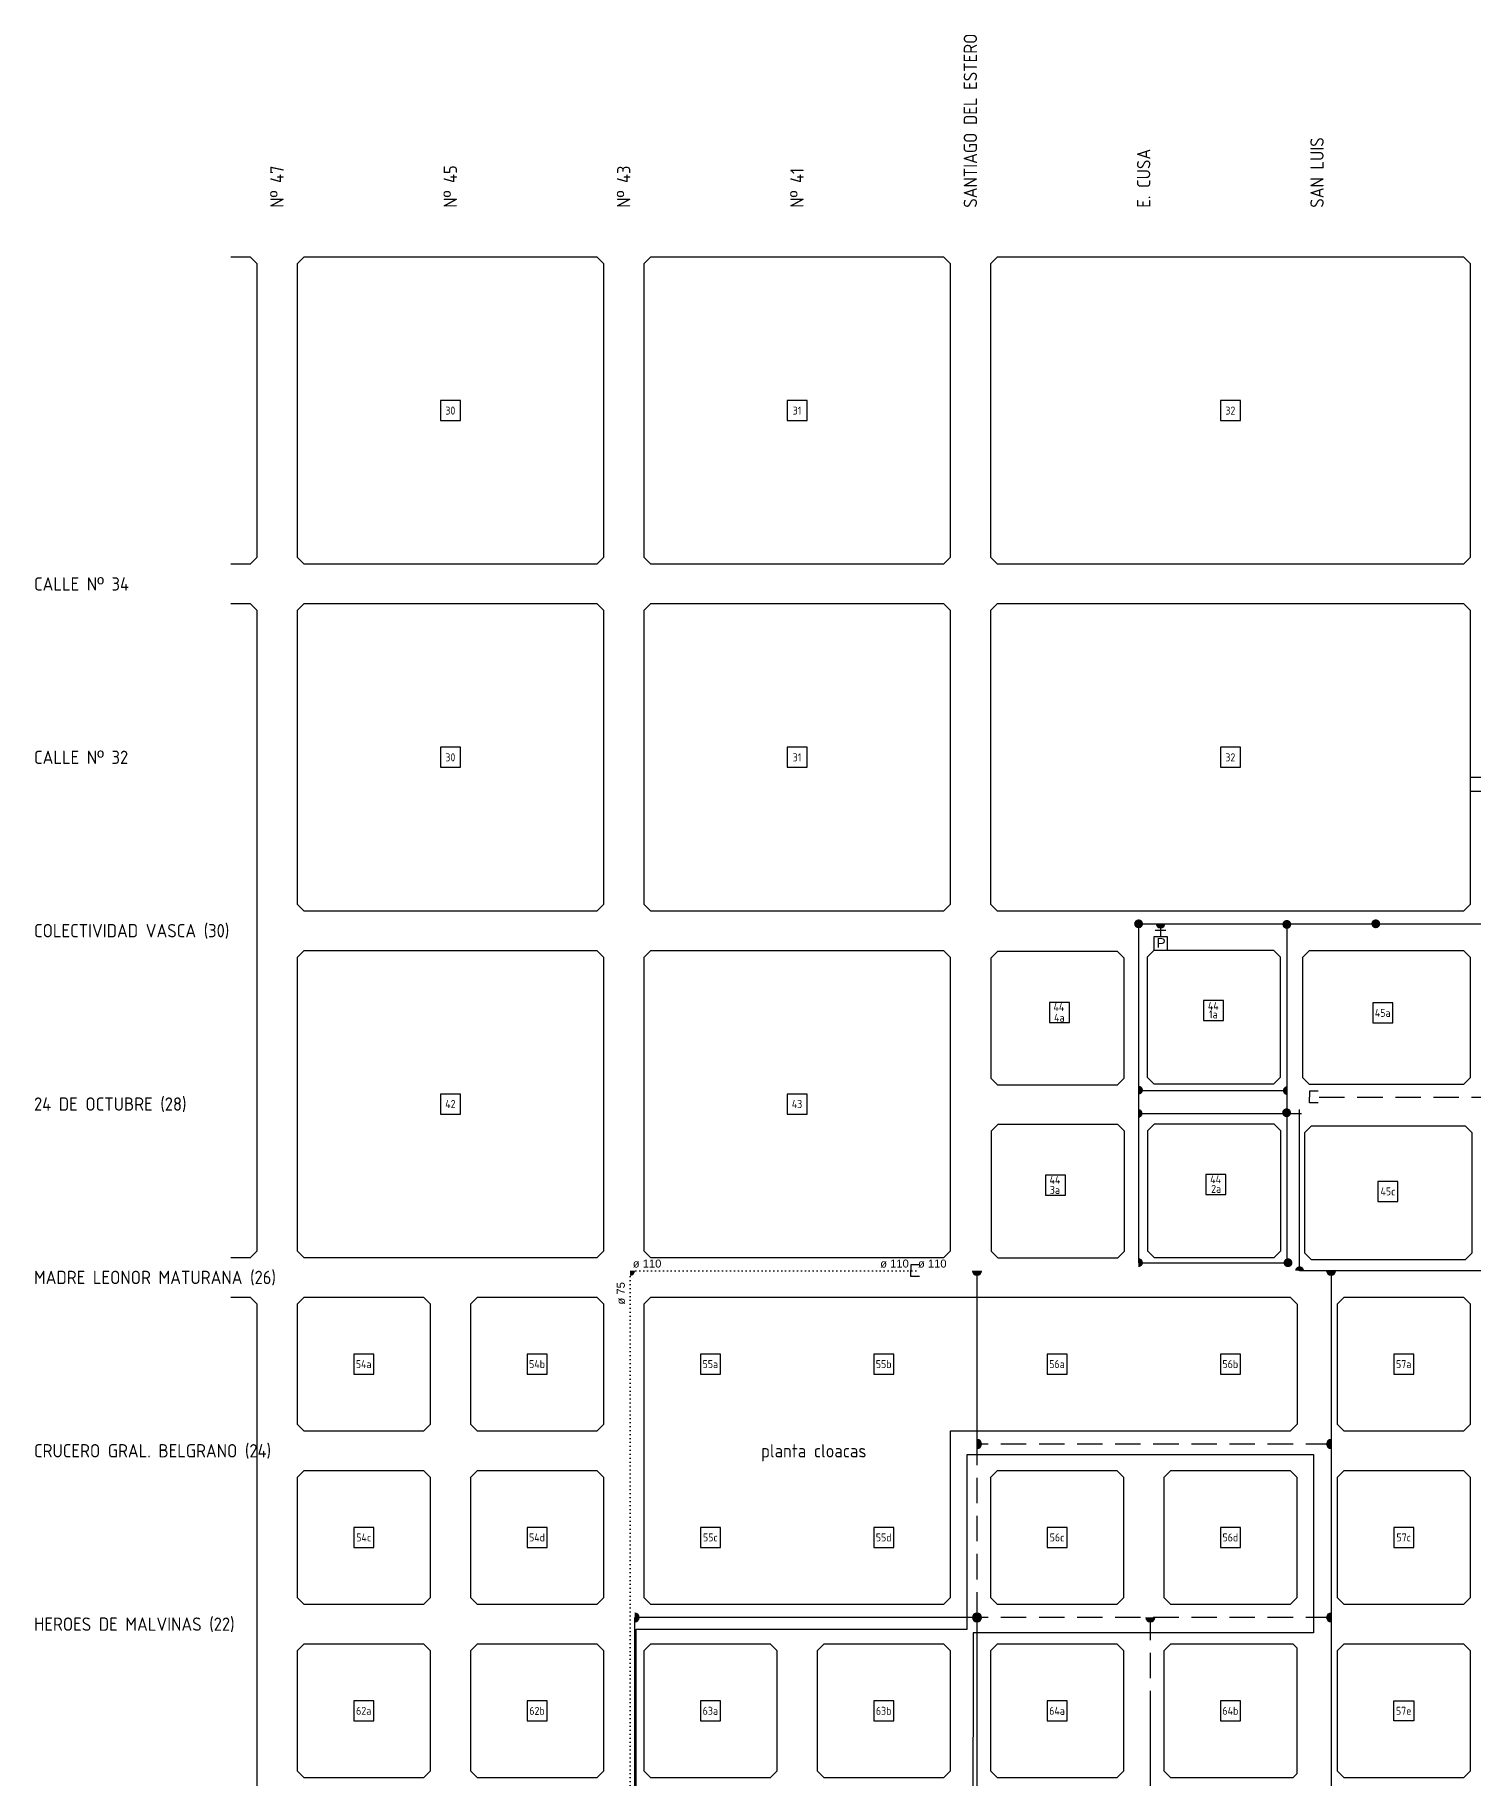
# Model space of a CAD drawing. Extents: x -48 to 13651, y -112 to 3468.
# Drawn here: x 9730 to 10809, y 2149 to 3456 of the extents above; entities that cross this region are included whole.
import ezdxf
from ezdxf.enums import TextEntityAlignment as Align

# ---------------------------------------------------------------- set-up
doc = ezdxf.new("R2010")
doc.units = 0
doc.header["$LTSCALE"] = 6
doc.header["$MEASUREMENT"] = 0
doc.linetypes.add('DOT2', pattern=[3.175, 0, -3.175])
doc.linetypes.add('HIDDEN2', pattern=[4.7625, 3.175, -1.5875])
for name, color, linetype in [('01', 1, 'CONTINUOUS'), ('02', 2, 'CONTINUOUS'), ('AMPLIACIONES', 2, 'CONTINUOUS'), ('Caño 110mm', 170, 'CONTINUOUS'), ('Caño 50mm', 1, 'CONTINUOUS'), ('Caño 75mm', 2, 'CONTINUOUS'), ('llaves', 3, 'CONTINUOUS'), ('MANZANAS', 7, 'CONTINUOUS'), ('NOMB_CALLES', 4, 'CONTINUOUS'), ('NOMENCLATURA CAÑOS', 3, 'CONTINUOUS'), ('NUMERO-MANZANA', 4, 'CONTINUOUS'), ('RED SEC', 150, 'CONTINUOUS'), ('sectores nuevos', 252, 'CONTINUOUS')]:
    doc.layers.add(name, color=color, linetype=linetype)
doc.styles.add('DATOS', font='arial.ttf')
doc.styles.add('GEOSLAB703LTBT', font='isocp.shx', dxfattribs={"width": 0.9, "height": 8})

# ---------------------------------------------------------------- blocks, each defined once
blk = doc.blocks.new('CUADRADO')
at = {"layer": 'NUMERO-MANZANA', "linetype": 'Continuous'}
blk.add_lwpolyline([(-7.5, -7.5), (7.5, -7.5), (7.5, 7.5), (-7.5, 7.5)], close=True, dxfattribs=at)

msp = doc.modelspace()

# ---------------------------------------------------------------- hatches: boundary and pattern name
at = {"layer": 'RED SEC'}
h = msp.add_hatch(color=256, dxfattribs=at)
edge = h.paths.add_edge_path()
edge.add_line((10557.766, 2792.64), (10557.766, 2785.937))
edge.add_arc((10557.766, 2789.288), 3.351, 90, 270, ccw=False)
h = msp.add_hatch(color=256, dxfattribs=at)
edge = h.paths.add_edge_path()
edge.add_line((10557.766, 2792.64), (10557.766, 2785.937))
edge.add_arc((10557.766, 2789.288), 3.351, 270, 450)
h = msp.add_hatch(color=256, dxfattribs=at)
edge = h.paths.add_edge_path()
edge.add_line((10570.855, 2789.602), (10577.557, 2789.602))
edge.add_arc((10574.206, 2789.602), 3.351, -180, 0, ccw=False)
h = msp.add_hatch(color=256, dxfattribs=at)
edge = h.paths.add_edge_path()
edge.add_line((10668.926, 2792.187), (10668.926, 2785.484))
edge.add_arc((10668.926, 2788.836), 3.351, 90, 270, ccw=False)
h = msp.add_hatch(color=256, dxfattribs=at)
edge = h.paths.add_edge_path()
edge.add_line((10668.926, 2792.187), (10668.926, 2785.484))
edge.add_arc((10668.926, 2788.836), 3.351, 270, 450)
h = msp.add_hatch(color=256, dxfattribs=at)
edge = h.paths.add_edge_path()
edge.add_line((10735.63, 2792.668), (10735.63, 2785.965))
edge.add_arc((10735.63, 2789.316), 3.351, 90, 270, ccw=False)
h = msp.add_hatch(color=256, dxfattribs=at)
edge = h.paths.add_edge_path()
edge.add_line((10735.63, 2792.668), (10735.63, 2785.965))
edge.add_arc((10735.63, 2789.316), 3.351, 270, 450)
h = msp.add_hatch(color=256, dxfattribs=at)
edge = h.paths.add_edge_path()
edge.add_line((10557.697, 2667.911), (10557.697, 2661.208))
edge.add_arc((10557.697, 2664.559), 3.351, 270, 450)
h = msp.add_hatch(color=256, dxfattribs=at)
edge = h.paths.add_edge_path()
edge.add_line((10669.319, 2667.547), (10669.319, 2660.845))
edge.add_arc((10669.319, 2664.196), 3.351, 90, 270, ccw=False)
h = msp.add_hatch(color=256, dxfattribs=at)
edge = h.paths.add_edge_path()
edge.add_line((10557.392, 2650.493), (10557.392, 2643.79))
edge.add_arc((10557.392, 2647.141), 3.351, 270, 450)
h = msp.add_hatch(color=256, dxfattribs=at)
edge = h.paths.add_edge_path()
edge.add_line((10668.76, 2650.992), (10668.76, 2644.289))
edge.add_arc((10668.76, 2647.641), 3.351, 90, 270, ccw=False)
h = msp.add_hatch(color=256, dxfattribs=at)
edge = h.paths.add_edge_path()
edge.add_line((10668.76, 2650.992), (10668.76, 2644.289))
edge.add_arc((10668.76, 2647.641), 3.351, 270, 450)
h = msp.add_hatch(color=256, dxfattribs=at)
edge = h.paths.add_edge_path()
edge.add_line((10557.675, 2538.575), (10557.675, 2531.873))
edge.add_arc((10557.675, 2535.224), 3.351, 270, 450)
h = msp.add_hatch(color=256, dxfattribs=at)
edge = h.paths.add_edge_path()
edge.add_line((10669.813, 2538.534), (10669.813, 2531.831))
edge.add_arc((10669.813, 2535.183), 3.351, 90, 270, ccw=False)
h = msp.add_hatch(color=256, dxfattribs=at)
edge = h.paths.add_edge_path()
edge.add_line((10669.813, 2538.534), (10669.813, 2531.831))
edge.add_arc((10669.813, 2535.183), 3.351, 270, 450)
h = msp.add_hatch(color=256, dxfattribs=at)
edge = h.paths.add_edge_path()
edge.add_line((10176.323, 2529.145), (10176.323, 2525.794))
edge.add_arc((10176.323, 2529.145), 3.351, 270, 360)
edge.add_line((10179.675, 2529.145), (10176.323, 2529.145))
h = msp.add_hatch(color=256, dxfattribs=at)
edge = h.paths.add_edge_path()
edge.add_line((10439.926, 2529.145), (10433.223, 2529.145))
edge.add_arc((10436.575, 2529.145), 3.351, 180, 360)
h = msp.add_hatch(color=256, dxfattribs=at)
edge = h.paths.add_edge_path()
edge.add_line((10681.861, 2529.145), (10675.159, 2529.145))
edge.add_arc((10678.51, 2529.145), 3.351, 0, 180, ccw=False)
h = msp.add_hatch(color=256, dxfattribs=at)
edge = h.paths.add_edge_path()
edge.add_line((10705.503, 2529.145), (10698.8, 2529.145))
edge.add_arc((10702.151, 2529.145), 3.351, 180, 360)
h = msp.add_hatch(color=256, dxfattribs=at)
edge = h.paths.add_edge_path()
edge.add_line((10436.575, 2402.497), (10436.575, 2395.794))
edge.add_arc((10436.575, 2399.145), 3.351, 270, 450)
h = msp.add_hatch(color=256, dxfattribs=at)
edge = h.paths.add_edge_path()
edge.add_line((10702.151, 2402.497), (10702.151, 2395.794))
edge.add_arc((10702.151, 2399.145), 3.351, 90, 270, ccw=False)
h = msp.add_hatch(color=256, dxfattribs=at)
edge = h.paths.add_edge_path()
edge.add_line((10183.277, 2269.145), (10179.926, 2269.145))
edge.add_line((10179.926, 2269.145), (10179.926, 2272.497))
edge.add_arc((10179.926, 2269.145), 3.351, 0, 90, ccw=False)
h = msp.add_hatch(color=256, dxfattribs=at)
edge = h.paths.add_edge_path()
edge.add_line((10183.277, 2269.145), (10179.926, 2269.145))
edge.add_line((10179.926, 2269.145), (10179.926, 2265.794))
edge.add_arc((10179.926, 2269.145), 3.351, 270, 360)
h = msp.add_hatch(color=256, dxfattribs=at)
edge = h.paths.add_edge_path()
edge.add_line((10436.575, 2272.497), (10436.575, 2265.794))
edge.add_arc((10436.575, 2269.145), 3.351, 90, 270, ccw=False)
h = msp.add_hatch(color=256, dxfattribs=at)
edge = h.paths.add_edge_path()
edge.add_line((10436.575, 2272.497), (10436.575, 2265.794))
edge.add_arc((10436.575, 2269.145), 3.351, 270, 450)
h = msp.add_hatch(color=256, dxfattribs=at)
edge = h.paths.add_edge_path()
edge.add_line((10569.926, 2269.145), (10563.223, 2269.145))
edge.add_arc((10566.575, 2269.145), 3.351, 180, 360)
h = msp.add_hatch(color=256, dxfattribs=at)
edge = h.paths.add_edge_path()
edge.add_line((10702.151, 2272.497), (10702.151, 2265.794))
edge.add_arc((10702.151, 2269.145), 3.351, 90, 270, ccw=False)

# ---------------------------------------------------------------- linework, layer by layer
at = {"layer": '01'}
for points in [[(10806.518, 2898.902), (10806.518, 2888.685), (10816.554, 2888.685), (10816.554, 2898.902)], [(10569.098, 2769.545), (10579.314, 2769.545), (10579.314, 2779.581), (10569.098, 2779.581)]]:
    msp.add_lwpolyline(points, close=True, dxfattribs=at)
msp.add_lwpolyline([(10574.206, 2789.602), (10574.206, 2779.581)], dxfattribs=at)
at = {"layer": 'Caño 110mm', "color": 5}
for p, q in [((10678.51, 2610), (10678.51, 2650)), ((10678.51, 2529.145), (10678.51, 2610)), ((10678.51, 2610), (10678.51, 2610))]:
    msp.add_line(p, q, dxfattribs=at)
at = {"layer": 'Caño 110mm', "linetype": 'DOT2', "ltscale": 0.15}
msp.add_line((10390.654, 2529.145), (10176.323, 2529.145), dxfattribs=at)
at = {"layer": 'Caño 110mm'}
for p, q in [((10826.575, 2529.145), (10678.51, 2529.145)), ((10702.151, 2529.145), (10702.151, 1879.145))]:
    msp.add_line(p, q, dxfattribs=at)
at = {"layer": 'Caño 50mm'}
for p, q in [((11332.98, 2789.145), (10736.098, 2789.145)), ((10436.575, 2399.145), (10436.575, 2529.145)), ((10179.926, 2009.145), (10179.926, 2269.145)), ((10439.926, 2269.145), (10179.926, 2269.145)), ((10436.575, 1736.246), (10436.575, 2269.145)), ((10566.575, 1651.74), (10566.575, 2197.69))]:
    msp.add_line(p, q, dxfattribs=at)
at = {"layer": 'Caño 50mm', "linetype": 'HIDDEN2'}
for p, q in [((10826.575, 2659.145), (10685.917, 2659.145)), ((10702.151, 2399.145), (10436.575, 2399.145)), ((10436.575, 2269.145), (10436.575, 2399.145)), ((10702.151, 2269.145), (10436.575, 2269.145)), ((10566.575, 2195.023), (10566.575, 2269.145))]:
    msp.add_line(p, q, dxfattribs=at)
at = {"layer": 'Caño 75mm', "color": 2}
for p, q in [((10557.724, 2789.145), (10557.724, 2535.198)), ((10736.098, 2789.145), (10557.724, 2789.145)), ((10669.101, 2537.28), (10669.101, 2789.145)), ((10557.724, 2664.323), (10669.101, 2664.323)), ((10557.709, 2647.141), (10680, 2647.141)), ((10557.724, 2535.198), (10669.994, 2535.198))]:
    msp.add_line(p, q, dxfattribs=at)
at = {"layer": 'Caño 75mm', "linetype": 'DOT2', "ltscale": 0.15}
msp.add_line((10176.323, 2524.706), (10176.323, 1489.145), dxfattribs=at)
at = {"layer": 'llaves'}
for points in [[(10692.471, 2663.694), (10685.917, 2663.694), (10685.917, 2659.32)], [(10692.471, 2654.945), (10685.917, 2654.945), (10685.917, 2659.32)], [(10393.366, 2533.694), (10386.812, 2533.694), (10386.812, 2529.32)], [(10393.366, 2524.945), (10386.812, 2524.945), (10386.812, 2529.32)]]:
    msp.add_lwpolyline(points, dxfattribs=at)
at = {"layer": 'MANZANAS'}
for p, q in [((9891.575, 3289.145), (9876.963, 3289.145)), ((9891.575, 3289.145), (9896.575, 3284.145)), ((9896.575, 3064.145), (9896.575, 3284.145)), ((9926.575, 3284.145), (9931.575, 3289.145)), ((9926.575, 3284.145), (9926.575, 3064.145)), ((10151.575, 3289.145), (9931.575, 3289.145)), ((10156.575, 3284.145), (10151.575, 3289.145)), ((10156.575, 3064.145), (10156.575, 3284.145)), ((10191.575, 3289.145), (10186.575, 3284.145)), ((10186.575, 3284.145), (10186.575, 3064.145)), ((10411.575, 3289.145), (10191.575, 3289.145)), ((10411.575, 3289.145), (10416.575, 3284.145)), ((10416.575, 3064.145), (10416.575, 3284.145)), ((10446.575, 3284.145), (10451.575, 3289.145)), ((10446.575, 3284.145), (10446.575, 3064.145)), ((10801.575, 3289.145), (10451.575, 3289.145)), ((10801.575, 3289.145), (10806.575, 3284.145)), ((10806.575, 3064.145), (10806.575, 3284.145)), ((9876.963, 3059.145), (9891.575, 3059.145)), ((9891.575, 3059.145), (9896.575, 3064.145)), ((9931.575, 3059.145), (9926.575, 3064.145)), ((9931.575, 3059.145), (10151.575, 3059.145)), ((10151.575, 3059.145), (10156.575, 3064.145)), ((10186.575, 3064.145), (10191.575, 3059.145)), ((10191.575, 3059.145), (10411.575, 3059.145)), ((10411.575, 3059.145), (10416.575, 3064.145)), ((10446.575, 3064.145), (10451.575, 3059.145)), ((10451.575, 3059.145), (10801.575, 3059.145)), ((10801.575, 3059.145), (10806.575, 3064.145)), ((9891.575, 3029.145), (9876.963, 3029.145)), ((9891.575, 3029.145), (9896.575, 3024.145)), ((9896.575, 2544.145), (9896.575, 3024.145)), ((9926.575, 3024.145), (9931.575, 3029.145)), ((9926.575, 3024.145), (9926.575, 2804.145)), ((10151.575, 3029.145), (9931.575, 3029.145)), ((10156.575, 3024.145), (10151.575, 3029.145)), ((10156.575, 2804.145), (10156.575, 3024.145)), ((10191.575, 3029.145), (10186.575, 3024.145)), ((10186.575, 3024.145), (10186.575, 2804.145)), ((10411.575, 3029.145), (10191.575, 3029.145)), ((10411.575, 3029.145), (10416.575, 3024.145)), ((10416.575, 2804.145), (10416.575, 3024.145)), ((10446.575, 3024.145), (10451.575, 3029.145)), ((10446.575, 3024.145), (10446.575, 2804.145)), ((10801.575, 3029.145), (10451.575, 3029.145)), ((10801.575, 3029.145), (10806.575, 3024.145)), ((10806.575, 2804.145), (10806.575, 3024.145)), ((9931.575, 2799.145), (9926.575, 2804.145)), ((9931.575, 2799.145), (10151.575, 2799.145)), ((10151.575, 2799.145), (10156.575, 2804.145)), ((10186.575, 2804.145), (10191.575, 2799.145)), ((10191.575, 2799.145), (10411.575, 2799.145)), ((10411.575, 2799.145), (10416.575, 2804.145)), ((10446.575, 2804.145), (10451.575, 2799.145)), ((10451.575, 2799.145), (10801.575, 2799.145)), ((10801.575, 2799.145), (10806.575, 2804.145)), ((9931.575, 2769.145), (9926.575, 2764.145)), ((9926.575, 2764.145), (9926.575, 2544.145)), ((10151.575, 2769.145), (9931.575, 2769.145)), ((10151.575, 2769.145), (10156.575, 2764.145)), ((10156.575, 2544.145), (10156.575, 2764.145)), ((10186.575, 2764.145), (10191.575, 2769.145)), ((10186.575, 2764.145), (10186.575, 2544.145)), ((10411.575, 2769.145), (10191.575, 2769.145)), ((10416.575, 2764.145), (10411.575, 2769.145)), ((10416.575, 2544.145), (10416.575, 2764.145)), ((10451.842, 2768.436), (10446.842, 2763.436)), ((10446.842, 2763.436), (10446.842, 2673.436)), ((10541.842, 2768.436), (10451.842, 2768.436)), ((10546.842, 2763.436), (10541.842, 2768.436)), ((10546.842, 2673.436), (10546.842, 2763.436)), ((10569.098, 2769.184), (10564.098, 2764.184)), ((10564.098, 2764.184), (10564.098, 2674.184)), ((10659.098, 2769.184), (10569.098, 2769.184)), ((10664.098, 2764.184), (10659.098, 2769.184)), ((10664.098, 2674.184), (10664.098, 2764.184)), ((10685.804, 2769.023), (10680.804, 2764.023)), ((10680.804, 2764.023), (10680.804, 2674.023)), ((10801.575, 2769.145), (10685.804, 2769.023)), ((10806.575, 2764.145), (10801.575, 2769.145)), ((10806.575, 2674.145), (10806.575, 2764.145)), ((10446.842, 2673.436), (10451.842, 2668.436)), ((10451.842, 2668.436), (10541.842, 2668.436)), ((10541.842, 2668.436), (10546.842, 2673.436)), ((10564.098, 2674.184), (10569.098, 2669.184)), ((10569.098, 2669.184), (10659.098, 2669.184)), ((10659.098, 2669.184), (10664.098, 2674.184)), ((10680.804, 2674.023), (10685.804, 2669.023)), ((10685.718, 2669.145), (10801.575, 2669.145)), ((10801.575, 2669.145), (10806.575, 2674.145)), ((10452.208, 2638.702), (10447.208, 2633.702)), ((10447.208, 2633.702), (10447.208, 2543.702)), ((10542.208, 2638.702), (10452.208, 2638.702)), ((10547.208, 2633.702), (10542.208, 2638.702)), ((10547.208, 2543.702), (10547.208, 2633.702)), ((10569.387, 2638.966), (10564.387, 2633.966)), ((10564.387, 2633.966), (10564.387, 2543.966)), ((10659.387, 2638.966), (10569.387, 2638.966)), ((10664.387, 2633.966), (10659.387, 2638.966)), ((10664.387, 2543.966), (10664.387, 2633.966)), ((10687.225, 2637.527), (10682.225, 2632.527)), ((10682.225, 2632.527), (10682.225, 2542.527)), ((10802.995, 2637.649), (10687.225, 2637.527)), ((10807.995, 2632.649), (10802.995, 2637.649)), ((10807.995, 2542.649), (10807.995, 2632.649)), ((9876.963, 2539.145), (9891.575, 2539.145)), ((9891.575, 2539.145), (9896.575, 2544.145)), ((9931.575, 2539.145), (9926.575, 2544.145)), ((9931.575, 2539.145), (10151.575, 2539.145)), ((10151.575, 2539.145), (10156.575, 2544.145)), ((10186.575, 2544.145), (10191.575, 2539.145)), ((10191.575, 2539.145), (10411.575, 2539.145)), ((10411.575, 2539.145), (10416.575, 2544.145)), ((10447.208, 2543.702), (10452.208, 2538.702)), ((10452.208, 2538.702), (10542.208, 2538.702)), ((10542.208, 2538.702), (10547.208, 2543.702)), ((10564.387, 2543.966), (10569.387, 2538.966)), ((10569.387, 2538.966), (10659.387, 2538.966)), ((10659.387, 2538.966), (10664.387, 2543.966)), ((10682.225, 2542.527), (10687.225, 2537.527)), ((10687.139, 2537.649), (10802.995, 2537.649)), ((10802.995, 2537.649), (10807.995, 2542.649)), ((9891.575, 2509.145), (9876.963, 2509.145)), ((9891.575, 2509.145), (9896.575, 2504.145)), ((9896.575, 2024.145), (9896.575, 2504.145)), ((9926.575, 2504.145), (9931.575, 2509.145)), ((9926.575, 2504.145), (9926.575, 2414.145)), ((10021.575, 2509.145), (9931.575, 2509.145)), ((10021.575, 2509.145), (10026.575, 2504.145)), ((10026.575, 2414.145), (10026.575, 2504.145)), ((10056.575, 2504.145), (10061.575, 2509.145)), ((10056.575, 2504.145), (10056.575, 2414.145)), ((10151.575, 2509.145), (10061.575, 2509.145)), ((10151.575, 2509.145), (10156.575, 2504.145)), ((10156.575, 2414.145), (10156.575, 2504.145)), ((10191.575, 2509.145), (10186.575, 2504.145)), ((10186.575, 2504.145), (10186.575, 2284.145)), ((10671.575, 2509.145), (10191.575, 2509.145)), ((10671.575, 2509.145), (10676.575, 2504.145)), ((10676.575, 2504.145), (10676.575, 2414.145)), ((10706.575, 2504.145), (10711.575, 2509.145)), ((10706.575, 2504.145), (10706.575, 2414.145)), ((10801.575, 2509.145), (10711.575, 2509.145)), ((10801.575, 2509.145), (10806.575, 2504.145)), ((10806.575, 2414.145), (10806.575, 2504.145)), ((9931.575, 2409.145), (9926.575, 2414.145)), ((9931.575, 2409.145), (10021.575, 2409.145)), ((10026.575, 2414.145), (10021.575, 2409.145)), ((10061.575, 2409.145), (10056.575, 2414.145)), ((10061.575, 2409.145), (10151.575, 2409.145)), ((10151.575, 2409.145), (10156.575, 2414.145)), ((10416.575, 2284.145), (10416.575, 2409.145)), ((10416.575, 2409.145), (10671.575, 2409.145)), ((10671.575, 2409.145), (10676.575, 2414.145)), ((10706.575, 2414.145), (10711.575, 2409.145)), ((10711.575, 2409.145), (10801.575, 2409.145)), ((10801.575, 2409.145), (10806.575, 2414.145)), ((9926.575, 2374.145), (9931.575, 2379.145)), ((10021.575, 2379.145), (9931.575, 2379.145)), ((10021.575, 2379.145), (10026.575, 2374.145)), ((10056.575, 2374.145), (10061.575, 2379.145)), ((10151.575, 2379.145), (10061.575, 2379.145)), ((10156.575, 2374.145), (10151.575, 2379.145)), ((10446.575, 2374.145), (10451.575, 2379.145)), ((10541.575, 2379.145), (10451.575, 2379.145)), ((10546.575, 2374.145), (10541.575, 2379.145)), ((10581.575, 2379.145), (10576.575, 2374.145)), ((10671.575, 2379.145), (10581.575, 2379.145)), ((10676.575, 2374.145), (10671.575, 2379.145)), ((10711.575, 2379.145), (10706.575, 2374.145)), ((10801.575, 2379.145), (10711.575, 2379.145)), ((10806.575, 2374.145), (10801.575, 2379.145)), ((9926.575, 2374.145), (9926.575, 2284.145)), ((10026.575, 2284.145), (10026.575, 2374.145)), ((10056.575, 2374.145), (10056.575, 2284.145)), ((10156.575, 2284.145), (10156.575, 2374.145)), ((10446.575, 2374.145), (10446.575, 2284.145)), ((10546.575, 2284.145), (10546.575, 2374.145)), ((10576.575, 2374.145), (10576.575, 2284.145)), ((10676.575, 2284.145), (10676.575, 2374.145)), ((10706.575, 2374.145), (10706.575, 2284.145)), ((10806.575, 2284.145), (10806.575, 2374.145)), ((9931.575, 2279.145), (9926.575, 2284.145)), ((9931.575, 2279.145), (10021.575, 2279.145)), ((10021.575, 2279.145), (10026.575, 2284.145)), ((10056.575, 2284.145), (10061.575, 2279.145)), ((10061.575, 2279.145), (10151.575, 2279.145)), ((10151.575, 2279.145), (10156.575, 2284.145)), ((10186.575, 2284.145), (10191.575, 2279.145)), ((10191.575, 2279.145), (10411.575, 2279.145)), ((10411.575, 2279.145), (10416.575, 2284.145)), ((10446.575, 2284.145), (10451.575, 2279.145)), ((10451.575, 2279.145), (10541.575, 2279.145)), ((10541.575, 2279.145), (10546.575, 2284.145)), ((10576.575, 2284.145), (10581.575, 2279.145)), ((10581.575, 2279.145), (10671.575, 2279.145)), ((10671.575, 2279.145), (10676.575, 2284.145)), ((10706.575, 2284.145), (10711.575, 2279.145)), ((10711.575, 2279.145), (10801.575, 2279.145)), ((10806.575, 2284.145), (10801.575, 2279.145)), ((9931.575, 2249.145), (9926.575, 2244.145)), ((10021.575, 2249.145), (9931.575, 2249.145)), ((10026.575, 2244.145), (10021.575, 2249.145)), ((10061.575, 2249.145), (10056.575, 2244.145)), ((10151.575, 2249.145), (10061.575, 2249.145)), ((10156.575, 2244.145), (10151.575, 2249.145)), ((10191.575, 2249.145), (10186.575, 2244.145)), ((10281.575, 2249.145), (10191.575, 2249.145)), ((10286.575, 2244.145), (10281.575, 2249.145)), ((10321.575, 2249.145), (10316.575, 2244.145)), ((10411.575, 2249.145), (10321.575, 2249.145)), ((10416.575, 2244.145), (10411.575, 2249.145)), ((10451.575, 2249.145), (10446.575, 2244.145)), ((10541.575, 2249.145), (10451.575, 2249.145)), ((10546.575, 2244.145), (10541.575, 2249.145)), ((10581.575, 2249.145), (10576.575, 2244.145)), ((10673.575, 2249.145), (10581.575, 2249.145)), ((10673.575, 2249.145), (10676.575, 2246.145)), ((10711.575, 2249.145), (10706.575, 2244.145)), ((10801.575, 2249.145), (10711.575, 2249.145)), ((10806.575, 2244.145), (10801.575, 2249.145)), ((9926.575, 2244.145), (9926.575, 2154.145)), ((10026.575, 2154.145), (10026.575, 2244.145)), ((10056.575, 2244.145), (10056.575, 2154.145)), ((10156.575, 2154.145), (10156.575, 2244.145)), ((10186.575, 2244.145), (10186.575, 2154.145)), ((10286.575, 2154.145), (10286.575, 2244.145)), ((10316.575, 2244.145), (10316.575, 2154.145)), ((10416.575, 2154.145), (10416.575, 2244.145)), ((10446.575, 2244.145), (10446.575, 2154.145)), ((10546.575, 2154.145), (10546.575, 2244.145)), ((10576.575, 2244.145), (10576.575, 2154.145)), ((10676.575, 2152.145), (10676.575, 2246.145)), ((10706.575, 2244.145), (10706.575, 2154.145)), ((10806.575, 2154.145), (10806.575, 2244.145)), ((9931.575, 2149.145), (9926.575, 2154.145)), ((9931.575, 2149.145), (10021.575, 2149.145)), ((10026.575, 2154.145), (10021.575, 2149.145)), ((10061.575, 2149.145), (10056.575, 2154.145)), ((10061.575, 2149.145), (10151.575, 2149.145)), ((10156.575, 2154.145), (10151.575, 2149.145)), ((10191.575, 2149.145), (10186.575, 2154.145)), ((10191.575, 2149.145), (10281.575, 2149.145)), ((10281.575, 2149.145), (10286.575, 2154.145)), ((10321.575, 2149.145), (10316.575, 2154.145)), ((10321.575, 2149.145), (10411.575, 2149.145)), ((10411.575, 2149.145), (10416.575, 2154.145)), ((10446.575, 2154.145), (10451.575, 2149.145)), ((10451.575, 2149.145), (10541.575, 2149.145)), ((10546.575, 2154.145), (10541.575, 2149.145)), ((10581.575, 2149.145), (10576.575, 2154.145)), ((10581.575, 2149.145), (10673.575, 2149.145)), ((10673.575, 2149.145), (10676.575, 2152.145)), ((10711.575, 2149.145), (10706.575, 2154.145)), ((10711.575, 2149.145), (10801.575, 2149.145)), ((10801.575, 2149.145), (10806.575, 2154.145))]:
    msp.add_line(p, q, dxfattribs=at)
at = {"layer": 'NOMENCLATURA CAÑOS'}
msp.add_lwpolyline([(10570.198, 2784.592), (10578.214, 2784.592)], dxfattribs=at)
at = {"layer": 'NUMERO-MANZANA'}
for points in [[(10619.075, 2191.645), (10634.075, 2191.645), (10634.075, 2206.645), (10619.075, 2206.645)], [(10749.075, 2206.645), (10764.075, 2206.645), (10764.075, 2191.645), (10749.075, 2191.645)]]:
    msp.add_lwpolyline(points, close=True, dxfattribs=at)
at = {"layer": 'RED SEC'}
for centre, start, end in [((10574.206, 2789.602), 180, 0), ((10176.323, 2529.145), 270, 0), ((10436.575, 2529.145), 180, 0), ((10702.151, 2529.145), 180, 0), ((10436.575, 2399.145), 270, 90), ((10702.151, 2399.145), 90, 270), ((10179.926, 2269.145), 0, 90), ((10179.926, 2269.145), 270, 0), ((10436.575, 2269.145), 90, 270), ((10436.575, 2269.145), 270, 90), ((10566.575, 2269.145), 180, 0), ((10702.151, 2269.145), 90, 270)]:
    msp.add_arc(centre, 3.351, start, end, dxfattribs=at)
at = {"layer": 'sectores nuevos'}
msp.add_lwpolyline([(10554.187, 1475.928), (10554.187, 1098.036), (10180.957, 1037.983), (10180.957, 2260.415), (10429.111, 2260.415), (10429.111, 2391.456), (10689.006, 2391.456), (10689.006, 2257.539), (10433.625, 2257.539), (10432.321, 1475.928), (10554.187, 1475.928)], dxfattribs=at)

# ---------------------------------------------------------------- block references
at = {"layer": 'AMPLIACIONES', "ltscale": 0.1}
for p in [(10041.575, 3174.145), (10301.575, 3174.145), (10626.575, 3174.145), (10041.575, 2914.145), (10301.575, 2914.145), (10626.575, 2914.145), (10498.501, 2722.833), (10613.953, 2724.311), (10740.815, 2722.527), (10041.575, 2654.145), (10301.575, 2654.145), (10495.434, 2593.406), (10615.738, 2593.808), (10744.745, 2588.619), (9976.575, 2459.145), (10106.575, 2459.145), (10236.575, 2459.145), (10366.575, 2459.145), (10496.575, 2459.145), (10626.575, 2459.145), (10756.575, 2459.145), (9976.575, 2329.145), (10106.575, 2329.145), (10236.575, 2329.145), (10366.575, 2329.145), (10496.575, 2329.145), (10626.575, 2329.145), (10756.575, 2329.145), (9976.575, 2199.145), (10106.575, 2199.145), (10236.575, 2199.145), (10366.575, 2199.145), (10496.575, 2199.145)]:
    msp.add_blockref('CUADRADO', p, dxfattribs=at)

# ---------------------------------------------------------------- texts
at = {"layer": '01', "style": 'DATOS'}
msp.add_text('P', height=7.2, dxfattribs=at).set_placement((10571.328, 2771.369))
at = {"layer": '02', "color": 2, "style": 'DATOS'}
for s, rotation, p in [(' ø 110', 359.939098, (10176.068, 2531.542)), (' ø 110', 359.939098, (10361.635, 2531.547)), (' ø 110', 359.939098, (10389.976, 2531.547)), (' ø 75', 89.939098, (10172.398, 2501.474))]:
    msp.add_text(s, height=6, rotation=rotation, dxfattribs=at).set_placement(p)
at = {"layer": 'NOMB_CALLES', "style": 'GEOSLAB703LTBT'}
for s, p in [('SANTIAGO DEL ESTERO', (10431.575, 3326.243)), ('SAN LUIS', (10691.575, 3326.243)), ('E. CUSA', (10561.575, 3326.243)), ('Nº 47', (9911.575, 3326.243)), ('Nº 45', (10041.575, 3326.243)), ('Nº 43', (10171.575, 3326.243)), ('Nº 41', (10301.575, 3326.243))]:
    msp.add_text(s, height=10, rotation=90, dxfattribs=at).set_placement(p, align=Align.MIDDLE_LEFT)
for s, p in [('CALLE Nº 34', (9729.312, 3044.145)), ('CALLE Nº 32', (9729.312, 2914.145)), ('COLECTIVIDAD VASCA (30)', (9729.312, 2784.145)), ('24 DE OCTUBRE (28)', (9729.312, 2654.145)), ('MADRE LEONOR MATURANA (26)', (9729.312, 2524.145)), ('CRUCERO GRAL. BELGRANO (24)', (9729.312, 2394.145)), ('planta cloacas', (10274.574, 2394.145)), ('HEROES DE MALVINAS (22)', (9729.312, 2264.145))]:
    msp.add_text(s, height=10, dxfattribs=at).set_placement(p, align=Align.MIDDLE_LEFT)
at = {"layer": 'NUMERO-MANZANA', "style": 'GEOSLAB703LTBT'}
for s, p in [('30', (10041.575, 3174.145)), ('31', (10301.575, 3174.145)), ('32', (10626.575, 3174.145)), ('30', (10041.575, 2914.145)), ('31', (10301.575, 2914.145)), ('32', (10626.575, 2914.145)), ('44', (10497.973, 2726.901)), ('4a', (10498.29, 2718.939)), ('44', (10613.781, 2727.769)), ('1a', (10613.783, 2721.41)), ('45a', (10740.815, 2722.527)), ('42', (10041.575, 2654.145)), ('43', (10301.575, 2654.145)), ('44', (10495.044, 2597.304)), ('3a', (10494.993, 2589.738)), ('44', (10615.513, 2597.708)), ('2a', (10615.927, 2590.525)), ('45c', (10744.745, 2588.619)), ('54a', (9976.575, 2459.145)), ('54b', (10106.575, 2459.145)), ('55a', (10236.575, 2459.145)), ('55b', (10366.575, 2459.145)), ('56a', (10496.575, 2459.145)), ('56b', (10626.575, 2459.145)), ('57a', (10756.575, 2459.145)), ('54c', (9976.575, 2329.145)), ('54d', (10106.575, 2329.145)), ('55c', (10236.575, 2329.145)), ('55d', (10366.575, 2329.145)), ('56c', (10496.575, 2329.145)), ('56d', (10626.575, 2329.145)), ('57c', (10756.575, 2329.145)), ('62a', (9976.575, 2199.145)), ('62b', (10106.575, 2199.145)), ('63a', (10236.575, 2199.145)), ('63b', (10366.575, 2199.145)), ('64a', (10496.575, 2199.145)), ('64b', (10626.575, 2199.145)), ('57e', (10756.575, 2199.145))]:
    msp.add_text(s, height=6, dxfattribs=at).set_placement(p, align=Align.MIDDLE)

doc.saveas('drawing.dxf')
